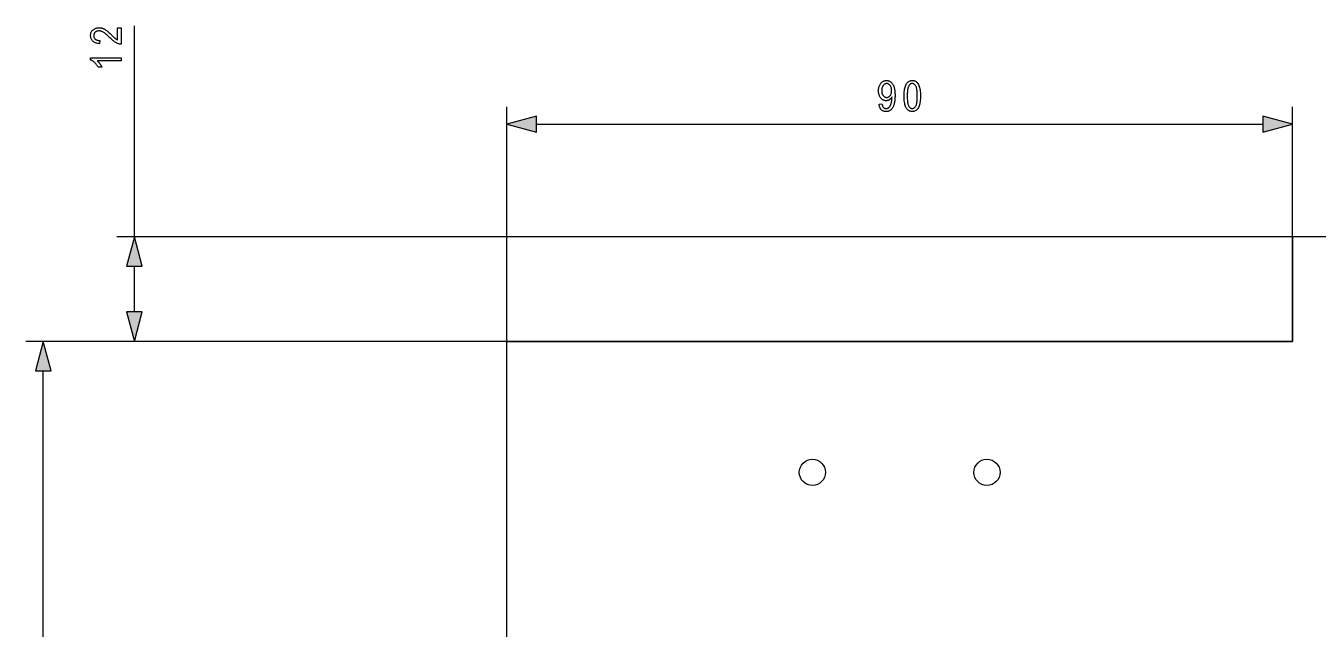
# Model space of a CAD drawing. Extents: x 3 to 298, y 8 to 204.
# Drawn here: x 5.9 to 153.9, y 135 to 204.2 of the extents above; entities that cross this region are included whole.
import ezdxf

# ---------------------------------------------------------------- set-up
doc = ezdxf.new("R2010")
doc.units = 0
doc.layers.get('0').update_dxf_attribs({"linetype": 'CONTINUOUS'})

msp = doc.modelspace()

# ---------------------------------------------------------------- linework, layer by layer
at = {"color": 7}
for p, q in [((18.309357, 180), (18.309357, 204.167404)), ((61, 168), (61, 194.89682)), ((151, 168), (151, 194.89682)), ((64.380737, 192.89682), (147.619263, 192.89682)), ((151, 180), (16.309357, 180)), ((61, 168), (5.877289, 168)), ((151, 168), (16.309357, 168)), ((61, 42), (61, 168)), ((61, 168), (151, 168)), ((7.877289, 45.380741), (7.877289, 164.619263))]:
    msp.add_line(p, q, dxfattribs=at)
at = {"color": 7, "ltscale": 0.3}
msp.add_line((151, 180), (151, 168), dxfattribs=at)
at = {"color": 7, "ltscale": 0.25}
msp.add_line((161, 180), (151, 180), dxfattribs=at)
at = {"color": 7, "ltscale": 0.130963}
msp.add_line((18.309357, 171.380737), (18.309357, 176.619263), dxfattribs=at)
at = {"color": 7}
for points in [[(16.396332, 203.954437), (16.809357, 203.954437), (16.809357, 202.056427), (16.758621, 202.056641), (16.706696, 202.060181), (16.65358, 202.067047), (16.599258, 202.07724), (16.543747, 202.090729), (16.487045, 202.107559), (16.429153, 202.127686), (16.370071, 202.151154), (16.309784, 202.177917), (16.248306, 202.208023), (16.185104, 202.242401), (16.119675, 202.282074), (16.051987, 202.327026), (15.982056, 202.377243), (15.909882, 202.432739), (15.835464, 202.493515), (15.758804, 202.55957), (15.679901, 202.63089), (15.598755, 202.707489), (15.515366, 202.789368), (15.419235, 202.884796), (15.32756, 202.973389), (15.240356, 203.055161), (15.157623, 203.130096), (15.079346, 203.198212), (15.005539, 203.259491), (14.936203, 203.313965), (14.871323, 203.361588), (14.810913, 203.40239), (14.754959, 203.436371), (14.701614, 203.465393), (14.649002, 203.491364), (14.597137, 203.514282), (14.546005, 203.534149), (14.495621, 203.550964), (14.445969, 203.564713), (14.397064, 203.575409), (14.348892, 203.583038), (14.301468, 203.587631), (14.254791, 203.589157), (14.202301, 203.587585), (14.151794, 203.582901), (14.103271, 203.575089), (14.056717, 203.564148), (14.012161, 203.550064), (13.969574, 203.532867), (13.928986, 203.512543), (13.890366, 203.489075), (13.853729, 203.462494), (13.819077, 203.432785), (13.787094, 203.400787), (13.758484, 203.36731), (13.733231, 203.332397), (13.711349, 203.296021), (13.692841, 203.258209), (13.677689, 203.218903), (13.665909, 203.178162), (13.657501, 203.135971), (13.652451, 203.092316), (13.650757, 203.047211), (13.652573, 202.998901), (13.65802, 202.952377), (13.667099, 202.907623), (13.679794, 202.864624), (13.696121, 202.823395), (13.71608, 202.78392), (13.73967, 202.746216), (13.766891, 202.710297), (13.797729, 202.676117), (13.832214, 202.643738), (13.870071, 202.6138), (13.911087, 202.587006), (13.955261, 202.56337), (14.002579, 202.542877), (14.05304, 202.525543), (14.106674, 202.511368), (14.163437, 202.500336), (14.223373, 202.492462), (14.286438, 202.487732), (14.352676, 202.48616), (14.307312, 202.12326), (14.209061, 202.132996), (14.115784, 202.146912), (14.027512, 202.164978), (13.944229, 202.187256), (13.865936, 202.213684), (13.792618, 202.244308), (13.724304, 202.279114), (13.66098, 202.318085), (13.602646, 202.361237), (13.549301, 202.408569), (13.500992, 202.459549), (13.457764, 202.513672), (13.419617, 202.570892), (13.386566, 202.631256), (13.358597, 202.694763), (13.335709, 202.761383), (13.317917, 202.831131), (13.305206, 202.904007), (13.297577, 202.980011), (13.295029, 203.059143), (13.297989, 203.144867), (13.30687, 203.226318), (13.321671, 203.303497), (13.342392, 203.376389), (13.369049, 203.445007), (13.401611, 203.509369), (13.440094, 203.569458), (13.484497, 203.625259), (13.534821, 203.676788), (13.59108, 203.72406), (13.651093, 203.766907), (13.712738, 203.805267), (13.776001, 203.839111), (13.840897, 203.868439), (13.90741, 203.89325), (13.975555, 203.913574), (14.045319, 203.929352), (14.116699, 203.940643), (14.189697, 203.947418), (14.264343, 203.949661), (14.330917, 203.947906), (14.396942, 203.942596), (14.462418, 203.933762), (14.527344, 203.921387), (14.591721, 203.905487), (14.655548, 203.886063), (14.718826, 203.863098), (14.781555, 203.836594), (14.843735, 203.806564), (14.905365, 203.772995), (14.968765, 203.734482), (15.03624, 203.689621), (15.107803, 203.638412), (15.183456, 203.580841), (15.263184, 203.516937), (15.347, 203.446686), (15.434891, 203.370056), (15.526871, 203.287109), (15.622925, 203.197784), (15.723068, 203.102112), (15.785477, 203.041321), (15.843781, 202.984985), (15.897964, 202.933121), (15.948059, 202.885712), (15.994049, 202.842773), (16.035919, 202.804306), (16.073685, 202.770294), (16.107346, 202.740753), (16.136902, 202.715668), (16.162354, 202.695068), (16.18576, 202.677032), (16.209152, 202.659668), (16.232544, 202.643036), (16.255951, 202.627075), (16.279343, 202.611801), (16.302734, 202.597229), (16.326141, 202.583344), (16.349533, 202.570145), (16.372925, 202.557648), (16.396332, 202.545837)], [(16.809357, 200.495026), (16.809357, 200.141693), (14.070953, 200.141693), (14.099655, 200.116486), (14.128494, 200.08963), (14.15744, 200.061096), (14.186508, 200.030914), (14.215698, 199.999023), (14.244995, 199.965485), (14.274429, 199.930267), (14.30397, 199.893387), (14.333633, 199.854828), (14.363419, 199.814606), (14.392532, 199.773865), (14.420197, 199.73381), (14.446396, 199.694427), (14.47113, 199.655701), (14.494431, 199.617645), (14.516266, 199.580261), (14.536636, 199.543533), (14.555557, 199.507477), (14.573029, 199.472107), (14.589035, 199.437378), (14.173615, 199.437378), (14.13945, 199.494965), (14.103806, 199.551178), (14.066681, 199.606018), (14.028076, 199.659515), (13.987991, 199.711639), (13.946426, 199.762421), (13.903381, 199.811829), (13.858856, 199.859863), (13.812851, 199.906555), (13.765366, 199.951874), (13.717255, 199.995209), (13.669388, 200.035873), (13.62175, 200.073883), (13.574356, 200.109253), (13.527206, 200.141983), (13.480301, 200.172058), (13.433624, 200.199463), (13.387192, 200.224243), (13.340988, 200.246368), (13.295029, 200.265839), (13.295029, 200.495026)], [(103.632607, 195.206161), (103.971626, 195.244354), (103.991013, 195.13913), (104.016701, 195.044968), (104.048691, 194.961884), (104.08699, 194.889877), (104.131584, 194.828949), (104.18248, 194.779099), (104.239685, 194.740326), (104.303192, 194.712631), (104.373001, 194.696014), (104.449112, 194.690475), (104.484131, 194.691681), (104.518494, 194.695297), (104.552216, 194.701324), (104.585297, 194.709778), (104.617729, 194.720612), (104.649521, 194.733887), (104.680664, 194.749557), (104.711166, 194.767639), (104.741013, 194.788132), (104.770226, 194.811035), (104.798676, 194.837036), (104.826233, 194.86676), (104.852921, 194.900253), (104.878708, 194.937485), (104.903625, 194.978455), (104.927658, 195.023193), (104.950806, 195.071671), (104.973068, 195.123901), (104.994446, 195.179871), (105.014938, 195.239594), (105.033997, 195.302216), (105.051041, 195.366882), (105.066078, 195.433624), (105.079117, 195.502411), (105.090149, 195.573242), (105.099167, 195.646118), (105.106186, 195.721069), (105.111206, 195.798065), (105.114212, 195.877106), (105.115211, 195.958221), (105.115211, 196.044159), (105.092484, 196.002548), (105.06823, 195.962708), (105.042442, 195.924622), (105.015137, 195.888306), (104.98629, 195.85376), (104.955917, 195.820984), (104.924026, 195.789978), (104.890602, 195.760712), (104.855652, 195.733246), (104.819168, 195.70752), (104.781853, 195.683945), (104.744392, 195.662842), (104.706787, 195.644211), (104.669044, 195.628082), (104.631157, 195.61441), (104.593124, 195.603241), (104.554947, 195.594559), (104.516632, 195.588348), (104.478165, 195.584625), (104.43956, 195.583374), (104.370346, 195.586456), (104.303055, 195.595657), (104.237694, 195.610992), (104.174271, 195.632477), (104.112778, 195.66008), (104.053223, 195.693817), (103.995605, 195.733704), (103.939919, 195.779724), (103.886169, 195.831879), (103.834351, 195.890167), (103.786041, 195.953781), (103.742813, 196.021912), (103.704674, 196.094543), (103.671616, 196.171692), (103.643646, 196.253357), (103.620766, 196.339539), (103.602966, 196.430222), (103.590256, 196.525421), (103.582626, 196.625137), (103.580078, 196.729355), (103.582718, 196.836853), (103.590637, 196.939697), (103.603821, 197.037872), (103.622292, 197.131409), (103.646042, 197.220276), (103.675056, 197.304504), (103.709351, 197.384064), (103.748924, 197.458954), (103.79377, 197.529205), (103.843895, 197.594818), (103.897797, 197.654907), (103.953957, 197.708679), (104.01239, 197.756134), (104.07309, 197.797272), (104.136063, 197.832062), (104.201294, 197.860535), (104.268799, 197.882675), (104.338577, 197.898499), (104.410614, 197.90799), (104.484924, 197.911148), (104.538048, 197.909378), (104.590454, 197.904083), (104.642136, 197.895233), (104.693115, 197.882874), (104.743362, 197.866974), (104.792908, 197.847534), (104.841736, 197.824585), (104.889839, 197.798065), (104.937225, 197.768036), (104.983902, 197.734467), (105.029175, 197.697479), (105.072334, 197.65712), (105.113403, 197.613434), (105.152359, 197.566406), (105.189224, 197.516022), (105.223984, 197.462311), (105.256645, 197.405243), (105.287201, 197.344849), (105.315659, 197.281097), (105.342026, 197.21402), (105.366058, 197.142212), (105.387573, 197.064362), (105.406555, 196.980438), (105.423004, 196.890472), (105.43692, 196.794418), (105.448311, 196.692307), (105.457169, 196.584137), (105.463493, 196.469879), (105.467285, 196.349579), (105.468552, 196.223221), (105.467194, 196.082245), (105.463112, 195.947708), (105.456306, 195.819611), (105.446777, 195.697983), (105.434532, 195.582794), (105.419563, 195.47403), (105.401871, 195.371735), (105.381462, 195.275879), (105.358322, 195.186462), (105.332474, 195.103516), (105.304291, 195.025909), (105.27417, 194.952621), (105.242119, 194.883621), (105.20813, 194.818924), (105.172211, 194.758514), (105.134361, 194.702423), (105.094574, 194.650604), (105.052856, 194.603088), (105.009201, 194.559875), (104.963608, 194.520966), (104.916489, 194.486038), (104.868256, 194.454788), (104.818893, 194.427216), (104.768417, 194.40332), (104.716812, 194.383087), (104.664078, 194.366547), (104.610229, 194.353668), (104.55526, 194.344482), (104.499168, 194.338974), (104.441956, 194.337128), (104.377609, 194.339355), (104.315414, 194.346069), (104.255371, 194.357224), (104.197479, 194.372849), (104.141731, 194.392944), (104.088135, 194.417496), (104.036682, 194.446518), (103.987381, 194.479996), (103.940231, 194.517944), (103.895226, 194.560364), (103.853065, 194.606995), (103.814438, 194.657623), (103.779343, 194.712234), (103.747772, 194.770844), (103.719749, 194.833435), (103.695251, 194.899994), (103.674294, 194.970551), (103.65686, 195.045105), (103.642967, 195.123642)], [(105.077011, 196.750854), (105.075348, 196.824219), (105.070328, 196.894379), (105.061974, 196.961349), (105.050278, 197.025116), (105.035233, 197.085693), (105.016846, 197.143051), (104.995125, 197.197235), (104.970055, 197.248199), (104.94165, 197.295975), (104.909897, 197.340546), (104.875961, 197.381378), (104.841034, 197.417908), (104.805107, 197.450134), (104.768173, 197.478058), (104.73024, 197.501694), (104.691299, 197.521027), (104.651352, 197.536072), (104.610413, 197.546814), (104.568466, 197.553268), (104.525513, 197.55542), (104.480637, 197.553131), (104.436752, 197.546249), (104.393829, 197.53479), (104.351898, 197.518738), (104.310944, 197.498108), (104.270966, 197.4729), (104.231964, 197.443115), (104.193939, 197.408722), (104.156906, 197.369766), (104.120842, 197.326218), (104.087051, 197.278854), (104.056808, 197.228424), (104.030128, 197.174957), (104.007004, 197.118408), (103.987442, 197.058823), (103.971436, 196.996185), (103.958984, 196.930481), (103.950089, 196.861725), (103.944756, 196.789902), (103.942978, 196.715027), (103.944672, 196.647675), (103.949753, 196.583099), (103.958237, 196.521332), (103.970093, 196.462341), (103.985352, 196.406158), (104.003998, 196.352753), (104.026031, 196.302155), (104.05146, 196.254349), (104.080276, 196.209335), (104.112488, 196.167114), (104.147049, 196.128326), (104.182961, 196.093628), (104.220207, 196.063019), (104.258789, 196.036469), (104.298706, 196.014008), (104.339966, 195.995636), (104.382553, 195.981354), (104.426483, 195.971161), (104.471748, 195.965027), (104.518349, 195.962982), (104.56443, 195.965042), (104.60907, 195.971191), (104.652283, 195.981476), (104.694061, 195.995834), (104.734413, 196.014313), (104.773331, 196.036896), (104.810814, 196.063599), (104.846863, 196.094391), (104.881485, 196.129303), (104.914665, 196.168304), (104.945511, 196.21109), (104.973114, 196.257309), (104.997467, 196.306976), (105.01857, 196.360077), (105.036423, 196.416595), (105.051041, 196.476578), (105.062401, 196.539978), (105.070518, 196.606842), (105.075394, 196.677124)], [(106.509483, 196.122955), (106.511856, 196.294861), (106.518982, 196.458237), (106.530861, 196.613068), (106.547493, 196.759338), (106.568871, 196.897079), (106.595001, 197.02626), (106.625885, 197.146896), (106.661514, 197.258987), (106.701904, 197.362534), (106.747032, 197.45752), (106.796799, 197.543716), (106.851074, 197.620834), (106.909866, 197.688873), (106.973175, 197.747833), (107.040985, 197.797745), (107.113312, 197.838562), (107.190155, 197.870316), (107.271507, 197.893005), (107.357376, 197.906616), (107.447754, 197.911148), (107.528137, 197.907471), (107.605034, 197.896439), (107.678452, 197.878052), (107.748383, 197.852325), (107.814819, 197.819229), (107.877777, 197.778778), (107.937248, 197.730988), (107.993233, 197.675842), (108.045731, 197.613342), (108.094749, 197.543488), (108.149185, 197.449341), (108.197891, 197.344559), (108.24086, 197.229126), (108.278107, 197.103043), (108.309616, 196.966309), (108.335403, 196.818939), (108.355453, 196.660919), (108.369781, 196.492233), (108.37838, 196.312912), (108.381241, 196.122955), (108.378876, 195.95192), (108.371788, 195.789322), (108.35997, 195.635162), (108.34343, 195.48941), (108.322159, 195.352097), (108.296158, 195.223206), (108.265427, 195.102753), (108.229973, 194.990723), (108.189789, 194.887115), (108.144882, 194.791946), (108.095322, 194.705536), (108.041176, 194.628204), (107.982445, 194.559998), (107.919128, 194.500854), (107.851227, 194.450836), (107.778748, 194.409912), (107.701675, 194.378067), (107.620026, 194.355316), (107.533798, 194.341675), (107.442978, 194.337128), (107.362335, 194.341156), (107.284683, 194.35318), (107.210022, 194.37323), (107.138336, 194.401306), (107.069641, 194.437408), (107.003922, 194.481537), (106.941193, 194.533661), (106.881447, 194.593842), (106.824684, 194.662018), (106.770905, 194.73822), (106.721237, 194.82428), (106.676796, 194.921967), (106.637581, 195.031311), (106.603592, 195.152313), (106.574844, 195.284943), (106.551315, 195.429245), (106.533012, 195.585205), (106.519943, 195.752792), (106.5121, 195.932037)], [(106.869987, 196.122955), (106.871628, 195.958099), (106.876526, 195.804504), (106.884705, 195.662155), (106.896149, 195.531052), (106.910873, 195.411194), (106.928864, 195.302582), (106.950119, 195.2052), (106.974655, 195.11908), (107.002457, 195.044189), (107.033524, 194.98056), (107.067154, 194.925446), (107.102615, 194.876129), (107.139923, 194.832611), (107.179062, 194.794907), (107.220047, 194.763), (107.262863, 194.736877), (107.307526, 194.716583), (107.354019, 194.702087), (107.402351, 194.693375), (107.45253, 194.690475), (107.499962, 194.69342), (107.545822, 194.702225), (107.590118, 194.716904), (107.632828, 194.737457), (107.673965, 194.763885), (107.713516, 194.796204), (107.751511, 194.834366), (107.787918, 194.878418), (107.822746, 194.928345), (107.856003, 194.984131), (107.886848, 195.04837), (107.914444, 195.123657), (107.938797, 195.209961), (107.959908, 195.307297), (107.977768, 195.415665), (107.992371, 195.535065), (108.003738, 195.665497), (108.011856, 195.806946), (108.016724, 195.959427), (108.018349, 196.122955), (108.016716, 196.288239), (108.01181, 196.4422), (108.003632, 196.584839), (107.992188, 196.716187), (107.977463, 196.836197), (107.959473, 196.944901), (107.938217, 197.042282), (107.913681, 197.128357), (107.88588, 197.203094), (107.854813, 197.266541), (107.821136, 197.321411), (107.785522, 197.370529), (107.747986, 197.413864), (107.708511, 197.451416), (107.667099, 197.483185), (107.623749, 197.509186), (107.578476, 197.529419), (107.531265, 197.543854), (107.482117, 197.552521), (107.431038, 197.55542), (107.384064, 197.552475), (107.338646, 197.543671), (107.294769, 197.528992), (107.252457, 197.508423), (107.211693, 197.481995), (107.172478, 197.449707), (107.134811, 197.41153), (107.098709, 197.367477), (107.064148, 197.317551), (107.031143, 197.261749), (107.000519, 197.19751), (106.973129, 197.122238), (106.948952, 197.035919), (106.928001, 196.938599), (106.910278, 196.830231), (106.895767, 196.710831), (106.884491, 196.580414), (106.876434, 196.43895), (106.871597, 196.286469)], [(64.380737, 193.802689), (61, 192.89682), (64.380737, 191.990952)], [(147.619263, 191.990952), (151, 192.89682), (147.619263, 193.802689)], [(19.215225, 176.619263), (18.309357, 180), (17.403488, 176.619263)], [(17.403488, 171.380737), (18.309357, 168), (19.215225, 171.380737)], [(8.783157, 164.619263), (7.877289, 168), (6.97142, 164.619263)]]:
    msp.add_lwpolyline(points, close=True, dxfattribs=at)
for centre in [(96, 153), (116, 153)]:
    msp.add_circle(centre, 1.5, dxfattribs=at)
for points in [[(64.380737, 193.802689), (61, 192.89682), (64.380737, 193.802689), (64.380737, 191.990952)], [(147.619263, 191.990952), (151, 192.89682), (147.619263, 191.990952), (147.619263, 193.802689)], [(19.215225, 176.619263), (18.309357, 180), (19.215225, 176.619263), (17.403488, 176.619263)], [(17.403488, 171.380737), (18.309357, 168), (17.403488, 171.380737), (19.215225, 171.380737)], [(8.783157, 164.619263), (7.877289, 168), (8.783157, 164.619263), (6.97142, 164.619263)]]:
    msp.add_solid(points, dxfattribs=at)

doc.saveas('drawing.dxf')
